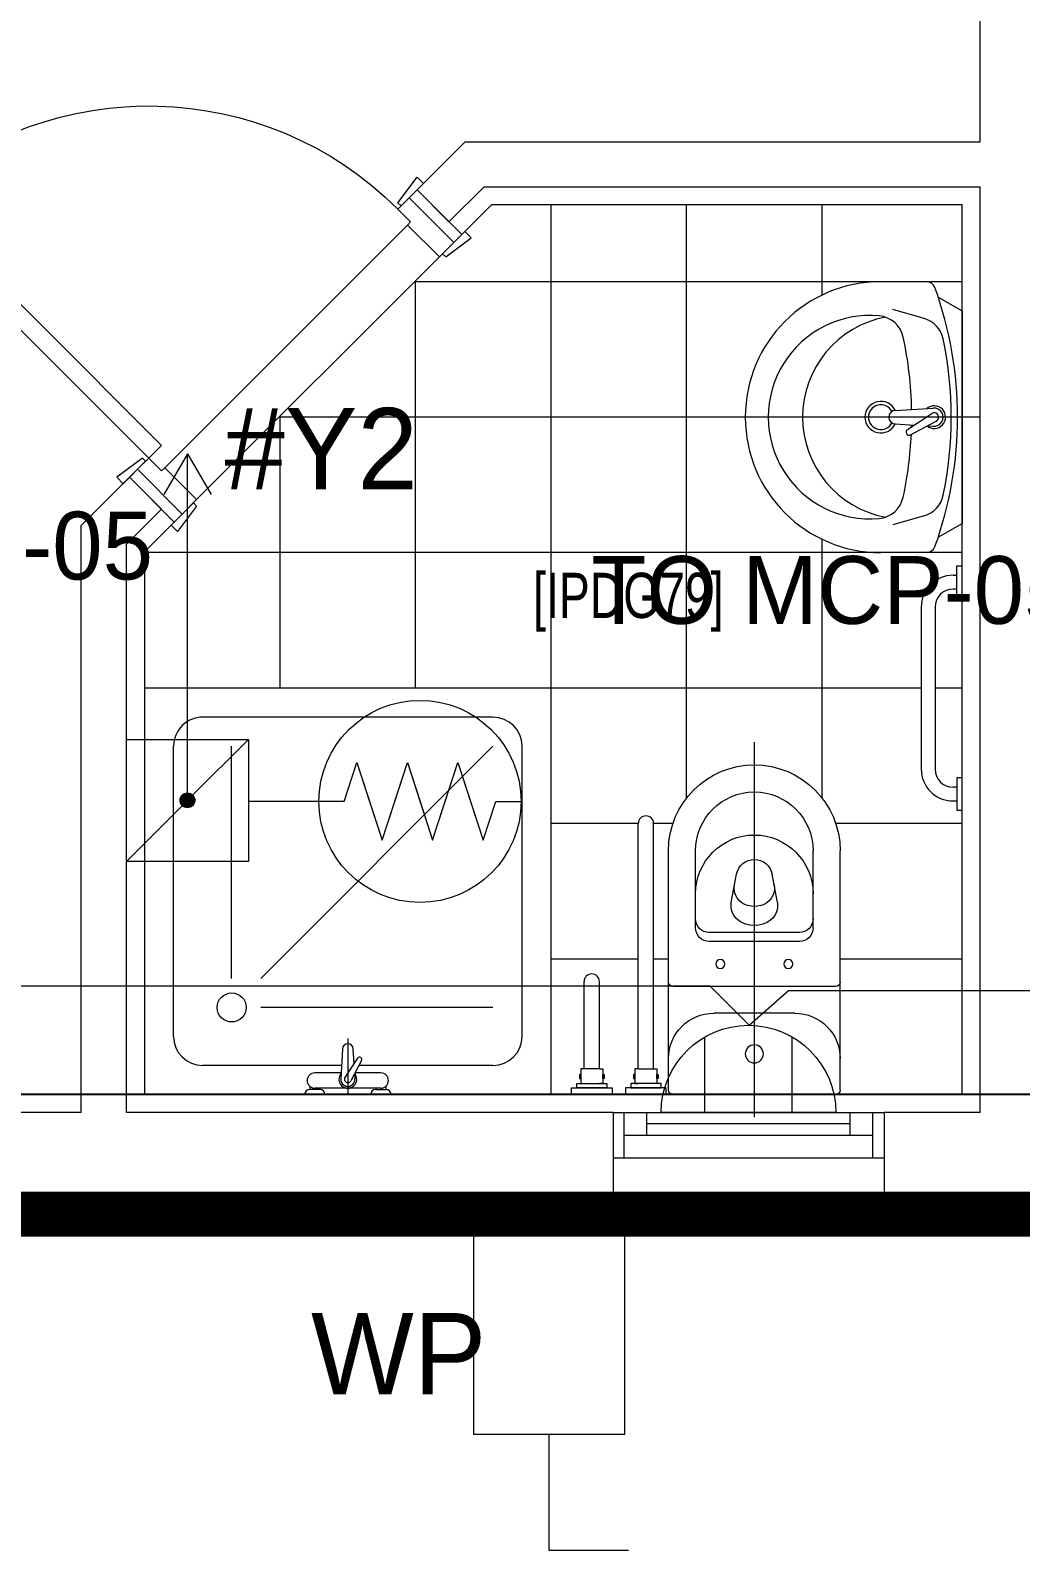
# Model space of a CAD drawing. Header units: metres. Extents: x 75097 to 220695, y -1557923 to -1361206.
# Drawn here: x 140399 to 142590, y -1441880 to -1438482 of the extents above; entities that cross this region are included whole.
import ezdxf
from ezdxf import colors
from ezdxf.entities.mleader import LeaderData, LeaderLine
from ezdxf.math import Vec2, Vec3

# ---------------------------------------------------------------- set-up
doc = ezdxf.new("R2010")
doc.units = ezdxf.units.M
doc.linetypes.add('DASHED2', pattern=[0.375, 0.25, -0.125])
doc.layers.get('0').update_dxf_attribs({"lineweight": 0})
for name, color, linetype, lineweight in [('A-100 - Copy$0$72_EGR_BASE_TEXT', 8, 'Continuous', 0), ('A-100 - Copy$0$Aluminum', 8, 'Continuous', 0), ('A-100 - Copy$0$car', 8, 'Continuous', 0), ('A-100 - Copy$0$Proj', 8, 'Continuous', 0), ('A-100 - Copy$0$SANIT', 8, 'Continuous', 0), ('A-100 - Copy$0$Tiles', 8, 'Continuous', 0), ('A-100 - Copy$0$Walls', 8, 'Continuous', 0), ('A-100 - Copy$0$Wooden Joinery', 8, 'Continuous', 0)]:
    doc.layers.add(name, color=color, linetype=linetype, lineweight=lineweight)
for name, color, linetype in [('A-100 - Copy$0$axes', 8, 'Continuous'), ('AMA-SO-POWER', 85, 'Continuous'), ('PD-VENT', 8, 'Continuous')]:
    doc.layers.add(name, color=color, linetype=linetype)
for name, color, linetype, lineweight, true_color in [('E-POWR', 7, 'Continuous', 9, 0x4e7e3e), ('E-POWR-IDEN _1-100_', 7, 'Continuous', 9, 0x4e7e3e), ('EXF', 7, 'Continuous', 0, 0x4e7e3e)]:
    doc.layers.add(name, color=color, linetype=linetype, lineweight=lineweight, true_color=true_color)
doc.styles.add('A-100 - Copy$0$X3G_ENTITY_2587EA', font='swisscl.ttf', dxfattribs={"height": 200})
doc.styles.add('Optima_5', font='', dxfattribs={"height": 3.001645})
doc.styles.get("Standard").update_dxf_attribs({"font": 'GOTHIC.TTF'})
doc.styles.get('Optima_5').set_extended_font_data('Optima')

# ---------------------------------------------------------------- blocks, each defined once
blk = doc.blocks.new('GI-041_dwg__U120-3902841-GI-041')
at = {"layer": 'E-POWR', "flags": 128}
blk.add_lwpolyline([(0.2354, 0.1613), (0.2354, 0.0786), (0.1145, 0.0786)], dxfattribs=at)
blk.add_lwpolyline([(-0.1145, 0), (0.1145, 0), (0.1145, 0.1572), (-0.1145, 0.1572)], close=True, dxfattribs=at)
blk = doc.blocks.new('WALL OUTLET')
at = {"layer": 'E-POWR', "extrusion": (9.94399e-05, 4.90741e-07, 1)}
blk.add_line((-193.4, 0, 0), (193.4, 0, 0), dxfattribs=at)
blk.add_line((-193.4, 0, 0), (193.4, 0, 0), dxfattribs=at)
at = {"layer": 'E-POWR', "extrusion": (9.94399e-05, 4.90741e-07, 1), "elevation": 0}
for points in [[(-96.7, 0), (-96.7, 167.5)], [(96.7, 0), (96.7, 167.5)]]:
    blk.add_lwpolyline(points, dxfattribs=at)
at = {"layer": 'E-POWR', "extrusion": (9.94399e-05, 4.90741e-07, 1)}
blk.add_arc((0, 0, 0), 193.4, 359.9963, 179.9963, dxfattribs=at)
blk = doc.blocks.new('E-WATER HEATER SKT')
at = {"layer": 'E-POWR'}
h = blk.add_hatch(color=256, dxfattribs=at)
h.dxf.hatch_style = 1
h.paths.add_polyline_path([(-0.4153, 0.0019, 1), (-0.4426, 0.0019, 1)])
for p, q in [((-0.5415, -0.1106), (-0.5415, 0.1144)), ((-0.5415, 0.1144), (-0.3165, 0.1144))]:
    blk.add_line(p, q, dxfattribs=at)
blk.add_lwpolyline([(-0.5415, 0.1144), (-0.3165, 0.1144), (-0.3165, -0.1106), (-0.5415, -0.1106)], close=True, dxfattribs=at)
for points in [[(-0.4208, 0.01), (-0.3165, 0.1144)], [(-0.1398, 0), (-0.1165, 0.0717), (-0.0932, 0)], [(-0.1398, 0), (-0.1165, 0.0717), (-0.0699, -0.0717), (-0.0233, 0.0717), (0.0233, -0.0717), (0.0699, 0.0717), (0.1165, -0.0717), (0.1398, 0), (0.1865, 0)], [(-0.0466, 0), (-0.0233, 0.0717), (0, 0)], [(0.0466, 0), (0.0699, 0.0717), (0.0932, 0)], [(-0.1398, 0), (-0.3165, 0)], [(-0.0932, 0), (-0.0699, -0.0717), (-0.0466, 0)], [(0, 0), (0.0233, -0.0717), (0.0466, 0)], [(0.0932, 0), (0.1165, -0.0717), (0.1398, 0)], [(-0.5415, -0.1106), (-0.4371, -0.0063)]]:
    blk.add_lwpolyline(points, dxfattribs=at)
for centre, radius in [((0, 0), 0.1865), ((-0.429, 0.0019), 0.0137)]:
    blk.add_circle(centre, radius, dxfattribs=at)
blk = doc.blocks.new('arrow')
at = {"layer": 'E-POWR'}
for points in [[(140757.7, -1398284.6), (140667.3, -1398232.4)], [(139990, -1398284.6), (140757.7, -1398284.6), (140757.7, -1398284.6)], [(140757.7, -1398284.6), (140667.3, -1398336.8)]]:
    blk.add_lwpolyline(points, dxfattribs=at)
blk = doc.blocks.new('A-100 - Copy$0$A$C5B88081F')
at = {"layer": 'A-100 - Copy$0$car'}
for p, q in [((91.9, -7.1), (629.3, -544.5)), ((558.6, -615.2), (21.2, -77.8))]:
    blk.add_line(p, q, dxfattribs=at)
at = {"layer": 'A-100 - Copy$0$Wooden Joinery'}
for p, q in [((1102.4, 41.7), (1038.7, -21.9)), ((1158.9, 41.7), (1130.6, 13.4)), ((1151.9, 34.6), (1144.8, 41.7)), ((1166, 34.6), (1158.9, 41.7)), ((1116.5, 27.6), (1052.9, -36.1)), ((1137.7, 20.5), (1130.6, 27.6)), ((1137.7, 6.3), (1130.6, 13.4)), ((1194.3, 6.3), (1201.4, -0.7)), ((1166, -21.9), (1173.1, -29)), ((1201.4, -0.7), (1173.1, -29)), ((1180.1, -21.9), (1187.2, -29)), ((1194.3, -7.8), (1201.4, -14.9)), ((1045.8, -71.4), (1038.7, -64.4)), ((1059.9, -57.3), (1045.8, -71.4)), ((1059.9, -57.3), (1052.9, -50.2)), ((1187.2, -43.2), (1123.6, -106.8)), ((1201.4, -57.3), (1137.7, -120.9)), ((1102.4, -99.7), (1088.2, -113.9)), ((1102.4, -99.7), (1109.4, -106.8)), ((1088.2, -113.9), (1095.3, -120.9))]:
    blk.add_line(p, q, dxfattribs=at)
for points in [[(88.4, 53), (-10.6, -46), (-28.3, -28.3), (70.7, 70.7), (88.4, 53)], [(88.4, 53), (113.1, 28.3), (84.9, 0), (91.9, -7.1), (21.2, -77.8), (-10.6, -46), (88.4, 53)], [(689.4, -548), (664.7, -523.3), (636.4, -551.5), (629.3, -544.5), (558.6, -615.2), (590.4, -647), (689.4, -548)], [(689.4, -548), (590.4, -647), (608.1, -664.7), (707.1, -565.7), (689.4, -548)]]:
    blk.add_lwpolyline(points, dxfattribs=at)
for points in [[(106.1, 35.4), (113.1, 42.4), (70.7, 99), (56.6, 84.9)], [(636.4, -495), (1187.2, 55.8), (1215.5, 27.6), (664.7, -523.3)], [(14.1, -70.7), (7.1, -77.8), (-49.5, -35.4), (-35.4, -21.2)], [(671.8, -530.3), (678.8, -523.3), (735.4, -565.7), (721.2, -579.8)], [(565.7, -622.3), (558.6, -629.3), (601, -685.9), (615.2, -671.8)]]:
    blk.add_lwpolyline(points, close=True, dxfattribs=at)
for centre, radius, start, end in [((664.7, -523.3), 780, 47.9395, 135), ((1123.6, 20.5), 30, 45, 135), ((1123.6, 20.5), 10, 45, 135), ((1059.9, -43.2), 30, 135, 225), ((1180.1, -36.1), 10, 315, 45), ((1180.1, -36.1), 30, 315, 45), ((1059.9, -43.2), 10, 135, 225), ((1116.5, -99.7), 30, 225, 315), ((1116.5, -99.7), 10, 225, 315)]:
    blk.add_arc(centre, radius, start, end, dxfattribs=at)
blk = doc.blocks.new('A-100 - Copy$0$WC manta')
at = {"layer": 'A-100 - Copy$0$SANIT'}
for p, q in [((-0.13, 0.18), (-0.13, -0.18)), ((-0.12, 0.19), (0.41, 0.19)), ((0.109, 0.18), (0.109, -0.18)), ((0.239, 0.13), (0.41, 0.13)), ((0.05, 0.09), (0.05, -0.09)), ((0.209, 0.1), (0.209, -0.1)), ((0.229, 0.1), (0.229, -0.1)), ((0.2955, 0.051), (0.3581, 0.0393)), ((-0.18, 0), (0.65, 0)), ((0.2955, -0.051), (0.3581, -0.0393)), ((0.239, -0.13), (0.41, -0.13)), ((-0.12, -0.19), (0.41, -0.19))]:
    blk.add_line(p, q, dxfattribs=at)
for centre, radius in [((0.159, 0.0752), 0.01), ((-0.04, 0), 0.02), ((0.159, -0.0753), 0.01)]:
    blk.add_circle(centre, radius, dxfattribs=at)
for centre, radius, start, end in [((-0.12, 0.18), 0.01, 90, 180), ((-0.05, 0.09), 0.1, 0, 90), ((0.119, 0.18), 0.01, 90, 180), ((0.41, 0), 0.19, 270, 90), ((0.239, 0.1), 0.03, 90, 180), ((0.259, 0.1), 0.03, 90, 180), ((0.3147, 0), 0.13, 270, 90), ((0.41, 0), 0.13, 270, 90), ((0.3029, 0), 0.0588, 141.525, 218.475), ((0.2882, 0.0117), 0.04, 79.4289, 141.525), ((0.3271, 0.0044), 0.04, 79.4289, 166.4176), ((0.3507, 0), 0.04, 280.5711, 79.4289), ((0.3454, 0), 0.0588, 166.4176, 193.5824), ((0.3271, -0.0044), 0.04, 193.5824, 280.5711), ((0.2882, -0.0117), 0.04, 218.475, 280.5711), ((-0.05, -0.09), 0.1, 270, 0), ((0.239, -0.1), 0.03, 180, 270), ((0.259, -0.1), 0.03, 180, 270), ((-0.12, -0.18), 0.01, 180, 270), ((0.119, -0.18), 0.01, 180, 270)]:
    blk.add_arc(centre, radius, start, end, dxfattribs=at)
blk = doc.blocks.new('A-100 - Copy$0$lav-manta 60')
at = {"layer": 'A-100 - Copy$0$SANIT'}
for p, q in [((0, 0.04), (0, -0.56)), ((-0.2658, -0.0529), (-0.2358, 0)), ((-0.2358, 0), (0.2358, 0)), ((0.2658, -0.0529), (0.2358, 0)), ((-0.015, -0.1473), (-0.0199, -0.064)), ((0.0274, -0.121), (-0.0078, -0.0673)), ((0.0389, -0.1142), (0.0087, -0.0575)), ((0.0191, -0.077), (0.0199, -0.064)), ((-0.3, -0.0789), (-0.3, -0.18)), ((-0.2185, -0.0841), (-0.2383, -0.1537)), ((0.2185, -0.0841), (0.2383, -0.1537)), ((0.3, -0.0789), (0.3, -0.18)), ((0.015, -0.1473), (0.0174, -0.1057))]:
    blk.add_line(p, q, dxfattribs=at)
for centre, radius, start, end in [((0, -0.8557), 0.8457, 70.1771, 109.8229), ((0, -0.8696), 0.8457, 78.1914, 101.8086), ((-0.28, -0.0789), 0.02, 109.8229, 180), ((-0.1608, -0.1006), 0.06, 101.8086, 164.0794), ((0, -0.0617), 0.025, 320.7474, 220.368), ((0, -0.0617), 0.02, 353.2671, 186.682), ((0, -0.0617), 0.00966, 25.4127, 215.9577), ((0.1608, -0.1006), 0.06, 15.9206, 78.1914), ((0.28, -0.0789), 0.02, 0, 70.1771), ((-0.1645, -0.189), 0.06, 102.0883, 174.8142), ((0, -0.9572), 0.8457, 91.1572, 102.0883), ((0, -0.9572), 0.8457, 88.5486, 88.844), ((0.0332, -0.1176), 0.00666, 210.6852, 30.6852), ((0, -0.9572), 0.8457, 77.9117, 87.4274), ((0.1645, -0.189), 0.06, 5.1858, 77.9117), ((0, -0.1282), 0.2252, 190.6097, 349.3903), ((0, -0.18), 0.035, 115.3106, 64.6894), ((0, -0.18), 0.0275, 117.1496, 62.8504), ((0, -0.1473), 0.015, 180, 0), ((0, -0.18), 0.3, 180, 0), ((0, -0.2039), 0.2252, 174.8142, 5.1858)]:
    blk.add_arc(centre, radius, start, end, dxfattribs=at)
blk = doc.blocks.new('A-100 - Copy$0$SHOWER TRAY 80x80')
at = {"layer": 'A-100 - Copy$0$SANIT'}
for p, q in [((0, 0), (0, 0.8)), ((0.8, 0.8), (0, 0.8)), ((0.8, 0), (0.8, 0.8)), ((0.1143, 0.7429), (0.6857, 0.7429)), ((0.0571, 0.4124), (0.0571, 0.6857)), ((0.7429, 0.1143), (0.7429, 0.6857)), ((0.2286, 0.6286), (0.6857, 0.6286)), ((0.1714, 0.1143), (0.1714, 0.5714)), ((0.2286, 0.5714), (0.6857, 0.1143)), ((0.01, 0.455), (0.01, 0.475)), ((0.0163, 0.475), (0.01, 0.475)), ((0.0125, 0.455), (0.01, 0.455)), ((0.0125, 0.335), (0.0125, 0.465)), ((0.0425, 0.4133), (0.0425, 0.465)), ((0.11, 0.4), (0, 0.4)), ((0.0667, 0.3728), (0.0271, 0.3939)), ((0.0895, 0.4105), (0.0316, 0.4139)), ((0.0715, 0.3808), (0.0334, 0.4058)), ((0.0407, 0.3866), (0.0316, 0.3861)), ((0.0425, 0.335), (0.0425, 0.3857)), ((0.0571, 0.1143), (0.0571, 0.3779)), ((0.0608, 0.3878), (0.0895, 0.3895)), ((0.01, 0.345), (0.01, 0.325)), ((0.0125, 0.345), (0.01, 0.345)), ((0.0163, 0.325), (0.01, 0.325)), ((0.1143, 0.0571), (0.6857, 0.0571)), ((0, 0), (0.8, 0))]:
    blk.add_line(p, q, dxfattribs=at)
blk.add_circle((0.1714, 0.6286), 0.0286, dxfattribs=at)
for centre, radius, start, end in [((0.1143, 0.6857), 0.0571, 90, 180), ((0.6857, 0.6857), 0.0571, 360, 90), ((0, 0.475), 0.01, 0, 90), ((0, 0.455), 0.01, 270, 0), ((0.0275, 0.465), 0.015, 0, 180), ((0.03, 0.4), 0.0175, 49.632, 309.2526), ((0.03, 0.4), 0.014, 83.2671, 276.7329), ((0.03, 0.4), 0.00676, 54.0423, 244.5873), ((0.0895, 0.4), 0.0105, 270, 90), ((0.0691, 0.3768), 0.00467, 239.3148, 59.3148), ((0, 0.345), 0.01, 0, 90), ((0.0275, 0.335), 0.015, 180, 0), ((0, 0.325), 0.01, 270, 0), ((0.1143, 0.1143), 0.0571, 180, 270), ((0.6857, 0.1143), 0.0571, 270, 360)]:
    blk.add_arc(centre, radius, start, end, dxfattribs=at)
blk = doc.blocks.new('A-100 - Copy')
at = {"layer": 'A-100 - Copy$0$Aluminum'}
for p, q in [((141688.3, -1440877.7, -2.4), (142288.3, -1440877.7, -2.4)), ((141713.3, -1440977.7, -2.4), (141713.3, -1440877.7, -2.4)), ((141763.3, -1440927.7, -2.4), (141763.3, -1440877.7, -2.4)), ((142213.3, -1440927.7, -2.4), (142213.3, -1440877.7, -2.4)), ((142263.3, -1440977.7, -2.4), (142263.3, -1440877.7, -2.4)), ((141713.3, -1440927.7, -2.4), (142263.3, -1440927.7, -2.4)), ((142213.3, -1440902.7, -2.4), (141763.3, -1440902.7, -2.4)), ((141688.3, -1440977.7, -2.4), (142288.3, -1440977.7, -2.4))]:
    blk.add_line(p, q, dxfattribs=at)
at = {"layer": 'A-100 - Copy$0$axes'}
blk.add_line((178675.3, -1440837.7, 2.4), (83612.8, -1440837.7, 2.4), dxfattribs=at)
at = {"layer": 'A-100 - Copy$0$Proj'}
blk.add_line((142288.3, -1441102.7, 0), (141688.3, -1441102.7, 0), dxfattribs=at)
at = {"layer": 'A-100 - Copy$0$SANIT'}
for p, q in [((142449.5, -1439667.1, 0), (142461.2, -1439667.1, 0)), ((142449.5, -1439739.1, 0), (142449.5, -1439667.1, 0)), ((142441.2, -1439687.8, 0), (142449.5, -1439687.8, 0)), ((142449.5, -1439718.4, 0), (142441.2, -1439718.4, 0)), ((142461.2, -1439739.1, 0), (142449.5, -1439739.1, 0)), ((142370.6, -1439757.6, 0), (142370.6, -1440117.4, 0)), ((142401.2, -1439757.8, 0), (142401.2, -1440117.3, 0)), ((142461.2, -1440136.3, 0), (142449.5, -1440136.3, 0)), ((142449.5, -1440136.3, 0), (142449.5, -1440208.3, 0)), ((142449.5, -1440157, 0), (142441.2, -1440157, 0)), ((142441.2, -1440187.6, 0), (142449.5, -1440187.6, 0)), ((142449.5, -1440208.3, 0), (142461.2, -1440208.3, 0)), ((141744.2, -1440780.7, 0), (141744.2, -1440237.7, 0)), ((141778.2, -1440780.7, 0), (141778.2, -1440237.7, 0)), ((141624.2, -1440780.7, 0), (141624.2, -1440587.7, 0)), ((141658.2, -1440780.7, 0), (141658.2, -1440587.7, 0)), ((141613.9, -1440793.7, 0), (141613.9, -1440802.5, 0)), ((141616.9, -1440793.7, 0), (141613.9, -1440793.7, 0)), ((141624.2, -1440780.7, 0), (141616.9, -1440780.7, 0)), ((141616.9, -1440780.7, 0), (141616.9, -1440813.5, 0)), ((141616.9, -1440802.5, 0), (141616.9, -1440793.7, 0)), ((141658.2, -1440780.7, 0), (141624.2, -1440780.7, 0)), ((141658.2, -1440780.7, 0), (141665.6, -1440780.7, 0)), ((141665.6, -1440780.7, 0), (141665.6, -1440813.5, 0)), ((141665.6, -1440802.5, 0), (141665.6, -1440793.7, 0)), ((141665.6, -1440793.7, 0), (141668.6, -1440793.7, 0)), ((141668.6, -1440793.7, 0), (141668.6, -1440802.5, 0)), ((141736.9, -1440793.7, 0), (141733.9, -1440793.7, 0)), ((141733.9, -1440793.7, 0), (141733.9, -1440802.5, 0)), ((141744.2, -1440780.7, 0), (141736.9, -1440780.7, 0)), ((141736.9, -1440780.7, 0), (141736.9, -1440813.5, 0)), ((141736.9, -1440802.5, 0), (141736.9, -1440793.7, 0)), ((141744.2, -1440780.7, 0), (141778.2, -1440780.7, 0)), ((141778.2, -1440780.7, 0), (141785.6, -1440780.7, 0)), ((141785.6, -1440780.7, 0), (141785.6, -1440813.5, 0)), ((141785.6, -1440793.7, 0), (141788.6, -1440793.7, 0)), ((141785.6, -1440802.5, 0), (141785.6, -1440793.7, 0)), ((141788.6, -1440793.7, 0), (141788.6, -1440802.5, 0)), ((141596.2, -1440837.7, 0), (141596.2, -1440822.7, 0)), ((141596.2, -1440822.7, 0), (141686.2, -1440822.7, 0)), ((141607.9, -1440813.5, 0), (141674.6, -1440813.5, 0)), ((141607.9, -1440822.7, 0), (141607.9, -1440813.5, 0)), ((141674.6, -1440822.7, 0), (141607.9, -1440822.7, 0)), ((141613.9, -1440802.5, 0), (141616.9, -1440802.5, 0)), ((141616.9, -1440813.5, 0), (141624.2, -1440813.5, 0)), ((141665.6, -1440813.5, 0), (141658.2, -1440813.5, 0)), ((141668.6, -1440802.5, 0), (141665.6, -1440802.5, 0)), ((141674.6, -1440813.5, 0), (141674.6, -1440822.7, 0)), ((141686.2, -1440822.7, 0), (141686.2, -1440837.7, 0)), ((141716.2, -1440822.7, 0), (141716.2, -1440837.7, 0)), ((141806.2, -1440822.7, 0), (141716.2, -1440822.7, 0)), ((141794.6, -1440813.5, 0), (141727.9, -1440813.5, 0)), ((141727.9, -1440813.5, 0), (141727.9, -1440822.7, 0)), ((141727.9, -1440822.7, 0), (141794.6, -1440822.7, 0)), ((141733.9, -1440802.5, 0), (141736.9, -1440802.5, 0)), ((141736.9, -1440813.5, 0), (141744.2, -1440813.5, 0)), ((141785.6, -1440813.5, 0), (141778.2, -1440813.5, 0)), ((141788.6, -1440802.5, 0), (141785.6, -1440802.5, 0)), ((141794.6, -1440822.7, 0), (141794.6, -1440813.5, 0)), ((141806.2, -1440837.7, 0), (141806.2, -1440822.7, 0))]:
    blk.add_line(p, q, dxfattribs=at)
for centre, radius, start, end in [((142441.2, -1439758.4, 0), 70.6, 90.0005, 180.0005), ((142441.2, -1439758.4, 0), 40, 90.0005, 180.0005), ((142441.2, -1440117, 0), 70.6, 179.9995, 269.9995), ((142441.2, -1440117, 0), 40, 179.9995, 269.9995), ((141761.2, -1440237.7, 0), 17, 359.9999, 179.9999), ((141641.2, -1440587.7, 0), 17, 0.0001, 180.0001)]:
    blk.add_arc(centre, radius, start, end, dxfattribs=at)
at = {"layer": 'A-100 - Copy$0$Tiles'}
for p, q in [((141551.2, -1439937.7, 0), (141551.2, -1438867.7, 0)), ((141851.2, -1440181.1, 0), (141851.2, -1438867.7, 0)), ((142151.2, -1439067.3, 0), (142151.2, -1438867.7, 0)), ((142281.2, -1439037.7, 0), (141249.2, -1439037.7, 0)), ((141251.2, -1439937.7, 0), (141251.2, -1439035.7, 0)), ((142461.2, -1439037.7, 0), (142382.3, -1439037.7, 0)), ((141981.2, -1439337.7, 0), (140949.2, -1439337.7, 0)), ((140951.2, -1439937.7, 0), (140951.2, -1439335.7, 0)), ((142281.2, -1439637.7, 0), (140651.2, -1439637.7, 0)), ((142151.2, -1440181.1, 0), (142151.2, -1439608.1, 0)), ((142461.2, -1439637.7, 0), (142382.3, -1439637.7, 0)), ((142370.6, -1439937.7, 0), (141551.2, -1439937.7, 0)), ((142461.2, -1439937.7, 0), (142401.2, -1439937.7, 0)), ((141744.2, -1440237.7, 0), (141551.2, -1440237.7, 0)), ((141821, -1440237.7, 0), (141778.2, -1440237.7, 0)), ((142461.2, -1440237.7, 0), (142181.5, -1440237.7, 0)), ((141744.2, -1440537.7, 0), (141551.2, -1440537.7, 0)), ((141811.2, -1440537.7, 0), (141778.2, -1440537.7, 0)), ((142461.2, -1440537.7, 0), (142191.2, -1440537.7, 0))]:
    blk.add_line(p, q, dxfattribs=at)
at = {"layer": 'A-100 - Copy$0$Tiles', "elevation": 0}
blk.add_lwpolyline([(140717, -1439569.9), (140651.2, -1439635.7), (140651.2, -1440837.7), (142461.2, -1440837.7), (142461.2, -1438867.7), (141419.2, -1438867.7), (141353.4, -1438933.5)], dxfattribs=at)
at = {"layer": 'A-100 - Copy$0$Walls'}
for p, q in [((142501.2, -1438727.7, 0), (142501.2, -1434989.8, 0)), ((141361.2, -1438727.7, 0), (141254.4, -1438834.5, 0)), ((141361.2, -1438727.7, 0), (142501.2, -1438727.7, 0)), ((141254.4, -1438834.5, 0), (141325.1, -1438905.2, 0)), ((141402.7, -1438827.7, 0), (141325.1, -1438905.2, 0)), ((141402.7, -1438827.7, 0), (142501.2, -1438827.7, 0)), ((142501.2, -1440877.7, 0), (142501.2, -1438827.7, 0)), ((140618, -1439470.9, 0), (140511.2, -1439577.7, 0)), ((140618, -1439470.9, 0), (140688.7, -1439541.6, 0)), ((140688.7, -1439541.6, 0), (140611.2, -1439619.1, 0)), ((140511.2, -1440877.7, 0), (140511.2, -1439577.7, 0)), ((140611.2, -1440877.7, 0), (140611.2, -1439619.1, 0)), ((140511.2, -1440877.7, 0), (140098.3, -1440877.7, 0)), ((141688.3, -1440877.7, 0), (140611.2, -1440877.7, 0)), ((141688.3, -1440877.7, 0), (141688.3, -1441102.7, 0)), ((142501.2, -1440877.7, 0), (142288.3, -1440877.7, 0)), ((142288.3, -1440877.7, 0), (142288.3, -1441102.7, 0)), ((141688.3, -1441102.7, 0), (140098.3, -1441102.7, 0)), ((142838.3, -1441102.7, 0), (142288.3, -1441102.7, 0))]:
    blk.add_line(p, q, dxfattribs=at)
at = {"layer": 'A-100 - Copy$0$SANIT'}
for name, p, xscale, yscale, zscale, rotation in [('A-100 - Copy$0$lav-manta 60', (142461.2, -1439337.7, 0), 1000.000000000223, 1000.000000000223, 1000.000000000223, 270), ('A-100 - Copy$0$SHOWER TRAY 80x80', (141551.2, -1440837.7, 0), 1125.000038938183, 1125.000038938183, 1125.000038938183, 90), ('A-100 - Copy$0$WC manta', (142001.2, -1440707.7, 0), -999.9999999999995, 999.9999999999995, 999.9999999999995, 270)]:
    blk.add_blockref(name, p, dxfattribs=dict(at, xscale=xscale, yscale=yscale, zscale=zscale, rotation=rotation))
at = {"layer": 'A-100 - Copy$0$Wooden Joinery', "xscale": -1}
blk.add_blockref('A-100 - Copy$0$A$C5B88081F', (141325.1, -1438905.2, 0), dxfattribs=at)
at = {"layer": 'A-100 - Copy$0$72_EGR_BASE_TEXT', "insert": (141722.3, -1439682.4, 0), "char_height": 100, "attachment_point": 2, "style": 'A-100 - Copy$0$X3G_ENTITY_2587EA'}
blk.add_mtext('[IPDG79]', dxfattribs=at)

msp = doc.modelspace()

# ---------------------------------------------------------------- linework, layer by layer
at = {"layer": 'E-POWR', "color": 240, "linetype": 'DASHED2', "ltscale": 500, "true_color": 0xf10e52, "const_width": 100, "elevation": 0}
msp.add_lwpolyline([(115125.3, -1447867.7), (115125.3, -1441102.7), (159446.3, -1441102.7)], dxfattribs=at)
at = {"layer": 'EXF', "color": 85}
msp.add_lwpolyline([(120345.3, -1440684.3), (120345.3, -1440684.3), (120445.4, -1440599.8), (121409.1, -1440599.8), (121496.3, -1440686.9), (121583.5, -1440599.8), (131101.1, -1440597.1), (131188.2, -1440684.3), (131275.4, -1440597.1), (132264, -1440597.1), (132351.2, -1440684.3), (132438.3, -1440597.1), (141902.8, -1440597.1), (141990, -1440684.3), (142077.1, -1440607.1), (143052.1, -1440607.1), (143139.3, -1440694.3), (143226.4, -1440607.1), (152702.1, -1440597.1), (152789.3, -1440684.3), (152876.4, -1440597.1), (153851.1, -1440597.1), (153938.3, -1440684.3), (153938.3, -1440684.3)], dxfattribs=at)

# ---------------------------------------------------------------- block references
at = {"color": 85, "xscale": 2127.341102341351, "yscale": 2127.341102341351, "zscale": 2127.341102341351, "rotation": 269.9999999997816}
msp.add_blockref('GI-041_dwg__U120-3902841-GI-041', (141379.8, -1441346.3, 0), dxfattribs=at)
at = {"layer": 'AMA-SO-POWER', "color": 85, "xscale": 1200, "yscale": 1200, "zscale": 1200, "rotation": 4.655473189267505e-05}
msp.add_blockref('E-WATER HEATER SKT', (141261, -1440188.6, 0), dxfattribs=at)
at = {"layer": 'E-POWR', "color": 85, "rotation": 89.99999999999754}
msp.add_blockref('arrow', (-1257538.4, -1580176.4, 0), dxfattribs=at)
at = {"layer": 'PD-VENT', "color": 85, "xscale": -1, "rotation": 359.9816343017128}
msp.add_blockref('WALL OUTLET', (141988.3, -1440877.7, -2.4), dxfattribs=at)

# ---------------------------------------------------------------- texts
at = {"layer": 'E-POWR'}
for p in [(139600, -1439697.1, -1.8), (141640, -1439795.4, -4.1)]:
    msp.add_text('TO MCP-05', height=150, dxfattribs=at).set_placement(p)
at = {"layer": 'E-POWR', "insert": (140827.9, -1439317.5, 0), "char_height": 180.1, "width": 3.637978807091713e-12, "attachment_point": 1, "rotation": 360, "line_spacing_factor": 1.047943, "style": 'Optima_5'}
msp.add_mtext('#Y2', dxfattribs=at)
at = {"layer": 'E-POWR-IDEN _1-100_', "insert": (141019.8, -1441321.6), "char_height": 180.1, "width": 3.637978807091713e-12, "attachment_point": 1, "rotation": 360, "line_spacing_factor": 1.047943, "style": 'Optima_5'}
msp.add_mtext('WP', dxfattribs=at)

# ---------------------------------------------------------------- leaders
at = {"layer": 'E-POWR'}
ml = msp.add_multileader_mtext('Standard', dxfattribs=at)
ml.set_content('LIGHTING IN THIS ZONE IS FED FROM LP-05\\PNORMAL POWER IN THIS ZONE IS FED FROM PP-05\\PUPS POWER SOCKET IN THIS ZONE IS FED FROM UPP-04\\PMECHANICAL EQUIPMENT IN THIS ZONE IS FED FROM MCP-05', color=256)
ml.set_leader_properties()
ml.build(insert=Vec2(0, 0))
ml.multileader.update_dxf_attribs({"text_right_attachment_type": 6, "dogleg_length": 200, "arrow_head_size": 200})
ctx = ml.context
ctx.base_point, ctx.char_height, ctx.arrow_head_size, ctx.landing_gap_size, ctx.plane_origin = Vec3(135092.5, -1443803.4, -4.7), 250, 200, 100, Vec3(137065.9, -1444135.5, -4.7)
ctx.right_attachment = 6
notes = []
notes.append((ctx, [(1, (1, 1, 0), (144364.1, -1443975.2, -4.7), (-1, 0), 200, [(0, [(146128.8, -1441142.4, -4.7)], 0, [])])]))
ctx.mtext.insert, ctx.mtext.width, ctx.mtext.flow_direction = Vec3(135192.5, -1443675.2, -4.7), 9228.761, 5
for ctx, leaders in notes:
    for number, flags, end, landing, length, lines in leaders:
        leader = LeaderData()
        leader.index, (leader.has_last_leader_line, leader.has_dogleg_vector, leader.attachment_direction) = number, flags
        leader.last_leader_point, leader.dogleg_vector, leader.dogleg_length = Vec3(end), Vec3(landing), length
        for number, points, colour, breaks in lines:
            line = LeaderLine()
            line.index, line.vertices, line.color, line.breaks = number, Vec3.list(points), colors.encode_raw_color(colour), breaks
            leader.lines.append(line)
        ctx.leaders.append(leader)

# ---------------------------------------------------------------- next in the draw order: block references
msp.add_blockref('A-100 - Copy', (0, 0))

doc.saveas('drawing.dxf')
